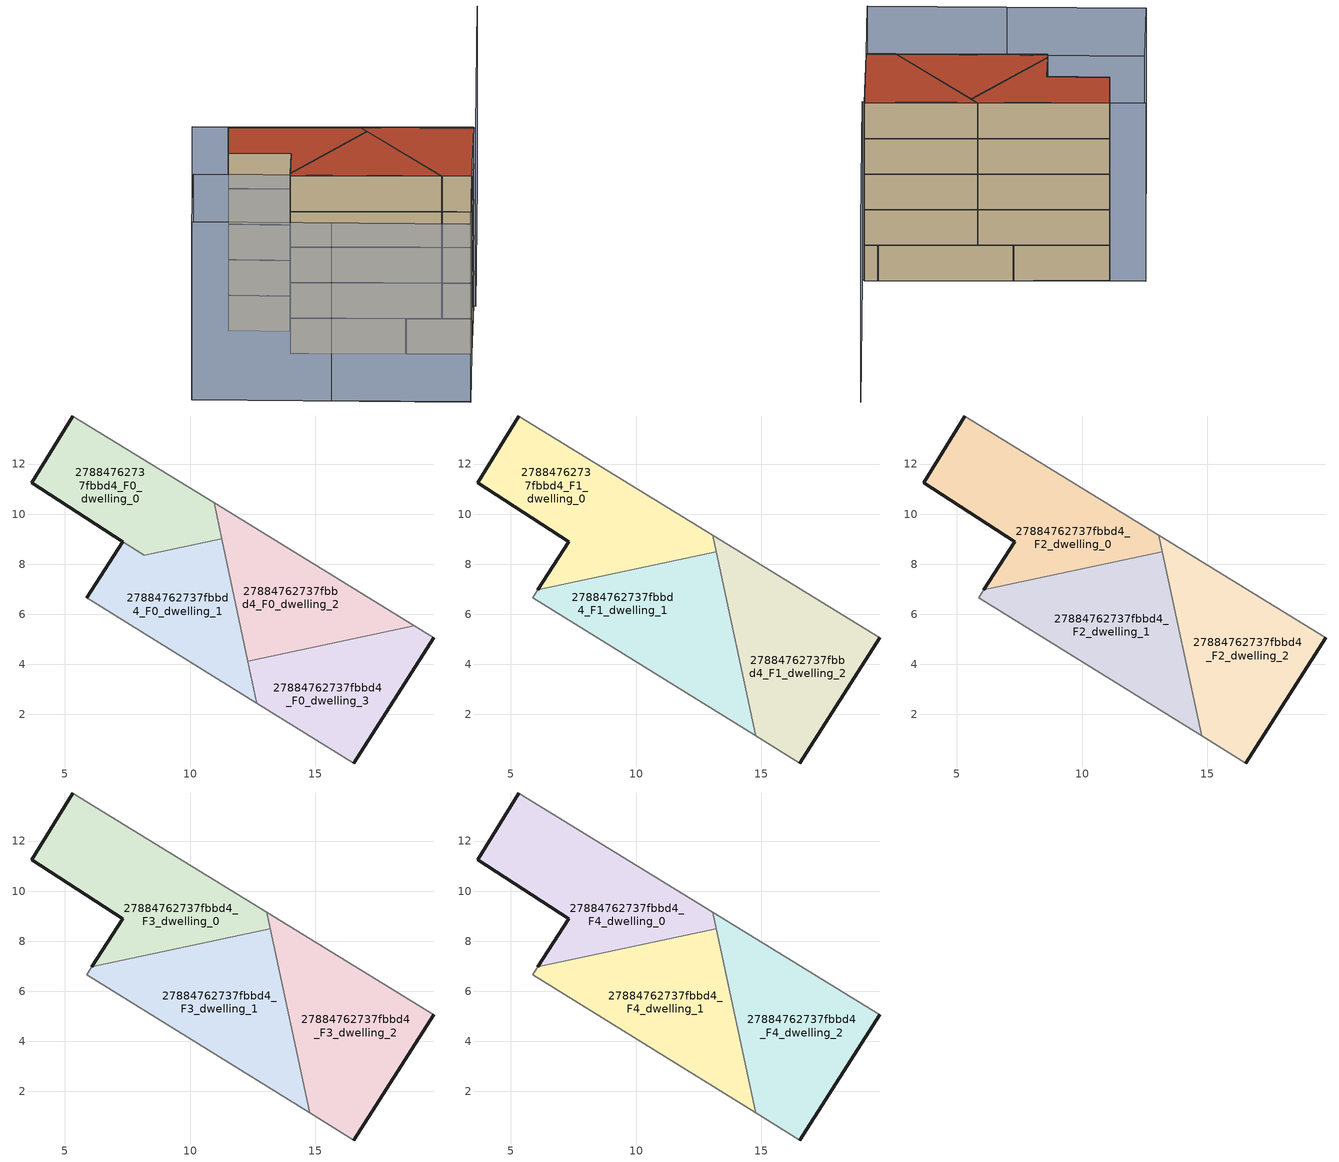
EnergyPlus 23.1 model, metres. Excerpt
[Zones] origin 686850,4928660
27884762737fbbd4_F0_dwelling_0
 floor ground (EU_floor_Construction): 11.27,9.01 10.96,10.45 5.31,13.92 3.67,11.26 8.18,8.35 z0
 wall outside (EU_wall_Construction): 7.32,8.9 3.67,11.26 5.31,13.92 z0:3
 wall adiabatic (EU_wall_Construction): 5.31,13.92 10.96,10.45 z0:3
 wall to 27884762737fbbd4_F0_dwelling_2 (EU_wall_Construction): 10.96,10.45 11.27,9.01 z0:3
 wall to 27884762737fbbd4_F0_dwelling_1 (EU_wall_Construction): 11.27,9.01 8.18,8.35 / 8.17,8.35 7.32,8.9 z0:3
27884762737fbbd4_F0_dwelling_1
 floor ground (EU_floor_Construction): 12.67,2.46 11.27,9.01 8.17,8.35 7.32,8.9 5.87,6.67 z0
 wall outside (EU_wall_Construction): 5.87,6.67 7.32,8.9 z0:3
 wall adiabatic (EU_wall_Construction): 12.67,2.46 5.87,6.67 z0:3
 wall to 27884762737fbbd4_F0_dwelling_3 (EU_wall_Construction): 12.31,4.12 12.67,2.46 z0:3
 wall to 27884762737fbbd4_F0_dwelling_2 (EU_wall_Construction): 11.27,9.01 12.31,4.12 z0:3
27884762737fbbd4_F0_dwelling_2
 floor ground (EU_floor_Construction): 18.96,5.54 10.96,10.45 12.31,4.12 z0
 wall to 27884762737fbbd4_F0_dwelling_3 (EU_wall_Construction): 18.96,5.54 12.31,4.12 z0:3
 wall adiabatic (EU_wall_Construction): 10.96,10.45 18.96,5.54 z0:3
 ceiling adiabatic (EU_roof_Construction): 13.21,8.49 14.06,4.49 12.31,4.12 11.46,8.12 z3
27884762737fbbd4_F0_dwelling_3
 floor ground (EU_floor_Construction): 16.53,0.06 19.74,5.06 18.96,5.54 12.31,4.12 12.67,2.46 z0
 wall outside (EU_wall_Construction): 19.74,5.06 16.53,0.06 z0:3
 wall adiabatic (EU_wall_Construction): 18.96,5.54 19.74,5.06 / 16.53,0.06 12.67,2.46 z0:3
27884762737fbbd4_F1_dwelling_0
 floor to 27884762737fbbd4_F0_dwelling_0 (EU_floor_Construction): 11.27,9.01 10.96,10.45 5.31,13.92 3.67,11.26 8.17,8.35 z3
 floor to 27884762737fbbd4_F0_dwelling_1 (EU_floor_Construction): 11.46,8.12 11.27,9.01 8.17,8.35 7.32,8.9 6.06,6.97 z3
 floor to 27884762737fbbd4_F0_dwelling_2 (EU_floor_Construction): 13.21,8.49 13.07,9.16 10.96,10.45 11.46,8.12 z3
 wall outside (EU_wall_Construction): 6.06,6.97 7.32,8.9 3.67,11.26 5.31,13.92 z3:6
 wall adiabatic (EU_wall_Construction): 5.31,13.92 13.07,9.16 z3:6
 wall to 27884762737fbbd4_F1_dwelling_1 (EU_wall_Construction): 13.21,8.5 6.06,6.97 z3:6
 wall to 27884762737fbbd4_F1_dwelling_2 (EU_wall_Construction): 13.07,9.16 13.21,8.5 z3:6
27884762737fbbd4_F1_dwelling_1
 floor to 27884762737fbbd4_F0_dwelling_1 (EU_floor_Construction): 12.66,2.46 11.46,8.12 6.06,6.97 5.87,6.67 z3
 floor adiabatic (EU_floor_Construction): 14.06,4.49 13.21,8.49 11.46,8.12 12.31,4.12 z3
 floor to 27884762737fbbd4_F0_dwelling_3 (EU_floor_Construction): 14.78,1.15 14.06,4.49 12.31,4.12 12.66,2.46 z3
 wall adiabatic (EU_wall_Construction): 14.78,1.15 5.87,6.67 6.06,6.97 z3:6
 wall to 27884762737fbbd4_F1_dwelling_2 (EU_wall_Construction): 13.21,8.49 14.78,1.15 z3:6
27884762737fbbd4_F1_dwelling_2
 floor to 27884762737fbbd4_F0_dwelling_2 (EU_floor_Construction): 18.96,5.54 13.07,9.16 14.06,4.49 z3
 floor to 27884762737fbbd4_F0_dwelling_3 (EU_floor_Construction): 16.53,0.06 19.74,5.06 18.96,5.54 14.06,4.49 14.78,1.15 z3
 wall outside (EU_wall_Construction): 19.74,5.06 16.53,0.06 z3:6
 wall adiabatic (EU_wall_Construction): 13.07,9.16 19.74,5.06 / 16.53,0.06 14.78,1.15 z3:6
27884762737fbbd4_F2_dwelling_0
 floor to 27884762737fbbd4_F1_dwelling_0 (EU_floor_Construction): 13.21,8.5 13.07,9.16 5.31,13.92 3.67,11.26 7.32,8.9 6.06,6.97 z6
 wall outside (EU_wall_Construction): 6.06,6.97 7.32,8.9 3.67,11.26 5.31,13.92 z6:9
 wall adiabatic (EU_wall_Construction): 5.31,13.92 13.07,9.16 z6:9
 wall to 27884762737fbbd4_F2_dwelling_1 (EU_wall_Construction): 13.21,8.5 6.06,6.97 z6:9
 wall to 27884762737fbbd4_F2_dwelling_2 (EU_wall_Construction): 13.07,9.16 13.21,8.5 z6:9
27884762737fbbd4_F2_dwelling_1
 floor to 27884762737fbbd4_F1_dwelling_1 (EU_floor_Construction): 14.78,1.15 13.21,8.5 6.06,6.97 5.87,6.67 z6
 wall adiabatic (EU_wall_Construction): 14.78,1.15 5.87,6.67 6.06,6.97 z6:9
 wall to 27884762737fbbd4_F2_dwelling_2 (EU_wall_Construction): 13.21,8.49 14.78,1.15 z6:9
27884762737fbbd4_F2_dwelling_2
 floor to 27884762737fbbd4_F1_dwelling_2 (EU_floor_Construction): 16.53,0.06 19.74,5.06 13.07,9.16 14.78,1.15 z6
 wall outside (EU_wall_Construction): 19.74,5.06 16.53,0.06 z6:9
 wall adiabatic (EU_wall_Construction): 13.07,9.16 19.74,5.06 / 16.53,0.06 14.78,1.15 z6:9
27884762737fbbd4_F3_dwelling_0
 floor to 27884762737fbbd4_F2_dwelling_0 (EU_floor_Construction): 13.21,8.5 13.07,9.16 5.31,13.92 3.67,11.26 7.32,8.9 6.06,6.97 z9
 wall outside (EU_wall_Construction): 6.06,6.97 7.32,8.9 3.67,11.26 5.31,13.92 z9:12
 wall adiabatic (EU_wall_Construction): 5.31,13.92 13.07,9.16 z9:12
 wall to 27884762737fbbd4_F3_dwelling_1 (EU_wall_Construction): 13.21,8.5 6.06,6.97 z9:12
 wall to 27884762737fbbd4_F3_dwelling_2 (EU_wall_Construction): 13.07,9.16 13.21,8.5 z9:12
27884762737fbbd4_F3_dwelling_1
 floor to 27884762737fbbd4_F2_dwelling_1 (EU_floor_Construction): 14.78,1.15 13.21,8.5 6.06,6.97 5.87,6.67 z9
 wall adiabatic (EU_wall_Construction): 14.78,1.15 5.87,6.67 6.06,6.97 z9:12
 wall to 27884762737fbbd4_F3_dwelling_2 (EU_wall_Construction): 13.21,8.49 14.78,1.15 z9:12
27884762737fbbd4_F3_dwelling_2
 floor to 27884762737fbbd4_F2_dwelling_2 (EU_floor_Construction): 16.53,0.06 19.74,5.06 13.07,9.16 14.78,1.15 z9
 wall outside (EU_wall_Construction): 19.74,5.06 16.53,0.06 z9:12
 wall adiabatic (EU_wall_Construction): 13.07,9.16 19.74,5.06 / 16.53,0.06 14.78,1.15 z9:12
27884762737fbbd4_F4_dwelling_0
 floor to 27884762737fbbd4_F3_dwelling_0 (EU_floor_Construction): 13.21,8.5 13.07,9.16 5.31,13.92 3.67,11.26 7.32,8.9 6.06,6.97 z12
 wall outside (EU_wall_Construction): 6.06,6.97 7.32,8.9 3.67,11.26 5.31,13.92 z12:15
 wall adiabatic (EU_wall_Construction): 5.31,13.92 13.07,9.16 z12:15
 wall to 27884762737fbbd4_F4_dwelling_1 (EU_wall_Construction): 13.21,8.5 6.06,6.97 z12:15
 wall to 27884762737fbbd4_F4_dwelling_2 (EU_wall_Construction): 13.07,9.16 13.21,8.5 z12:15
 roof outside (EU_roof_Construction): 13.07,9.16 13.21,8.5 6.06,6.97 7.32,8.9 3.67,11.26 5.31,13.92 z15
27884762737fbbd4_F4_dwelling_1
 floor to 27884762737fbbd4_F3_dwelling_1 (EU_floor_Construction): 14.78,1.15 13.21,8.5 6.06,6.97 5.87,6.67 z12
 wall adiabatic (EU_wall_Construction): 14.78,1.15 5.87,6.67 6.06,6.97 z12:15
 wall to 27884762737fbbd4_F4_dwelling_2 (EU_wall_Construction): 13.21,8.49 14.78,1.15 z12:15
 roof outside (EU_roof_Construction): 13.21,8.5 14.78,1.15 5.87,6.67 6.06,6.97 z15
27884762737fbbd4_F4_dwelling_2
 floor to 27884762737fbbd4_F3_dwelling_2 (EU_floor_Construction): 16.53,0.06 19.74,5.06 13.07,9.16 14.78,1.15 z12
 wall outside (EU_wall_Construction): 19.74,5.06 16.53,0.06 z12:15
 wall adiabatic (EU_wall_Construction): 13.07,9.16 19.74,5.06 / 16.53,0.06 14.78,1.15 z12:15
 roof outside (EU_roof_Construction): 19.74,5.06 16.53,0.06 14.78,1.15 13.07,9.16 z15
shading: -2.83,5.54 13.43,-4.78 / 27.6,17.33 19.79,4.85 / 19.79,4.85 3.2,15.24 / 13.45,-4.79 -2.81,5.53 / -2.81,5.53 0.27,10.38 / 0.27,10.38 16.53,0.06 / 16.53,0.06 13.45,-4.79 z0:15
[Building]
EU S2 Campaign: North Axis=0; Terrain=City; Solar Distribution=FullExterior
[Site:Location]
Bologna: Latitude=44.5; Longitude=11.25; Time Zone=1; Elevation=37
[SizingPeriod:WeatherFileDays]
AnnualSizingPeriod: Begin Month=1; Begin Day of Month=1; End Month=12; End Day of Month=31; Day of Week for Start Day=Monday; Use Weather File Daylight Saving Period=No; Use Weather File Rain and Snow Indicators=No
[MATERIAL]
EU_InternalMass_Material: Roughness=MediumRough; Thickness=0.1; Conductivity=1; Density=1800; Specific Heat=900; Thermal Absorptance=0.9; Solar Absorptance=0.7; Visible Absorptance=0.7
[MATERIAL:NOMASS] Roughness=MediumRough; Thermal Absorptance=0.9; Solar Absorptance=0.7; Visible Absorptance=0.7
Name | Thermal Resistance
EU_wall_NoMass | 0.905828
EU_roof_NoMass | 0.37593
EU_floor_NoMass | 0.67114
[CONSTRUCTION]
EU_wall_Construction: EU_wall_NoMass
EU_roof_Construction: EU_roof_NoMass
EU_floor_Construction: EU_floor_NoMass
EU_InternalMass_Construction: EU_InternalMass_Material
[ZONE] Type=1; Multiplier=1; Ceiling Height=autocalculate; Floor Area=autocalculate; Part of Total Floor Area=Yes
Name | Volume
27884762737fbbd4_F0_dwelling_0 | 64.4143
27884762737fbbd4_F1_dwelling_0; 27884762737fbbd4_F2_dwelling_0; 27884762737fbbd4_F3_dwelling_0; 27884762737fbbd4_F4_dwelling_0 | 87.9785
27884762737fbbd4_F0_dwelling_1 | 67.5439
27884762737fbbd4_F1_dwelling_1; 27884762737fbbd4_F2_dwelling_1; 27884762737fbbd4_F3_dwelling_1; 27884762737fbbd4_F4_dwelling_1 | 87.9851
27884762737fbbd4_F0_dwelling_2 | 65.9839
27884762737fbbd4_F1_dwelling_2; 27884762737fbbd4_F2_dwelling_2; 27884762737fbbd4_F3_dwelling_2; 27884762737fbbd4_F4_dwelling_2 | 87.9939
27884762737fbbd4_F0_dwelling_3 | 65.9956
[INTERNALMASS] Construction=EU_InternalMass_Construction
Name | Zone or ZoneList | Surface Area
27884762737fbbd4_F0_dwelling_0_EU_InternalMass | 27884762737fbbd4_F0_dwelling_0 | 21.4807
27884762737fbbd4_F0_dwelling_1_EU_InternalMass | 27884762737fbbd4_F0_dwelling_1 | 22.5156
27884762737fbbd4_F0_dwelling_2_EU_InternalMass | 27884762737fbbd4_F0_dwelling_2 | 21.997
27884762737fbbd4_F0_dwelling_3_EU_InternalMass | 27884762737fbbd4_F0_dwelling_3 | 22.0001
27884762737fbbd4_F1_dwelling_0_EU_InternalMass | 27884762737fbbd4_F1_dwelling_0 | 29.3292
27884762737fbbd4_F1_dwelling_1_EU_InternalMass | 27884762737fbbd4_F1_dwelling_1 | 29.3294
27884762737fbbd4_F1_dwelling_2_EU_InternalMass | 27884762737fbbd4_F1_dwelling_2 | 29.3314
27884762737fbbd4_F2_dwelling_0_EU_InternalMass | 27884762737fbbd4_F2_dwelling_0 | 29.3292
27884762737fbbd4_F2_dwelling_1_EU_InternalMass | 27884762737fbbd4_F2_dwelling_1 | 29.3294
27884762737fbbd4_F2_dwelling_2_EU_InternalMass | 27884762737fbbd4_F2_dwelling_2 | 29.3314
27884762737fbbd4_F3_dwelling_0_EU_InternalMass | 27884762737fbbd4_F3_dwelling_0 | 29.3292
27884762737fbbd4_F3_dwelling_1_EU_InternalMass | 27884762737fbbd4_F3_dwelling_1 | 29.3294
27884762737fbbd4_F3_dwelling_2_EU_InternalMass | 27884762737fbbd4_F3_dwelling_2 | 29.3314
27884762737fbbd4_F4_dwelling_0_EU_InternalMass | 27884762737fbbd4_F4_dwelling_0 | 29.3292
27884762737fbbd4_F4_dwelling_1_EU_InternalMass | 27884762737fbbd4_F4_dwelling_1 | 29.3294
27884762737fbbd4_F4_dwelling_2_EU_InternalMass | 27884762737fbbd4_F4_dwelling_2 | 29.3314
[OTHEREQUIPMENT] Fuel Type=Electricity; Design Level Calculation Method=Watts/Area; Power per Zone Floor Area=1; Fraction Latent=0; Fraction Radiant=0; Fraction Lost=0; Carbon Dioxide Generation Rate=0; EndUse Subcategory=EU_Step8_InternalGains
Name | Zone or ZoneList or Space or SpaceList | Schedule
EU_Step8_InternalGain_27884762737fbbd4_F0_dwelling_0_f000 | 27884762737fbbd4_F0_dwelling_0 | EU_Step8_GainSchedule_27884762737fbbd4_F0_dwelling_0_f000
EU_Step8_InternalGain_27884762737fbbd4_F0_dwelling_1_f000 | 27884762737fbbd4_F0_dwelling_1 | EU_Step8_GainSchedule_27884762737fbbd4_F0_dwelling_1_f000
EU_Step8_InternalGain_27884762737fbbd4_F0_dwelling_2_f000 | 27884762737fbbd4_F0_dwelling_2 | EU_Step8_GainSchedule_27884762737fbbd4_F0_dwelling_2_f000
EU_Step8_InternalGain_27884762737fbbd4_F0_dwelling_3_f000 | 27884762737fbbd4_F0_dwelling_3 | EU_Step8_GainSchedule_27884762737fbbd4_F0_dwelling_3_f000
EU_Step8_InternalGain_27884762737fbbd4_F1_dwelling_0_f000 | 27884762737fbbd4_F1_dwelling_0 | EU_Step8_GainSchedule_27884762737fbbd4_F1_dwelling_0_f000
EU_Step8_InternalGain_27884762737fbbd4_F1_dwelling_1_f000 | 27884762737fbbd4_F1_dwelling_1 | EU_Step8_GainSchedule_27884762737fbbd4_F1_dwelling_1_f000
EU_Step8_InternalGain_27884762737fbbd4_F1_dwelling_2_f000 | 27884762737fbbd4_F1_dwelling_2 | EU_Step8_GainSchedule_27884762737fbbd4_F1_dwelling_2_f000
EU_Step8_InternalGain_27884762737fbbd4_F2_dwelling_0_f000 | 27884762737fbbd4_F2_dwelling_0 | EU_Step8_GainSchedule_27884762737fbbd4_F2_dwelling_0_f000
EU_Step8_InternalGain_27884762737fbbd4_F2_dwelling_1_f000 | 27884762737fbbd4_F2_dwelling_1 | EU_Step8_GainSchedule_27884762737fbbd4_F2_dwelling_1_f000
EU_Step8_InternalGain_27884762737fbbd4_F2_dwelling_2_f000 | 27884762737fbbd4_F2_dwelling_2 | EU_Step8_GainSchedule_27884762737fbbd4_F2_dwelling_2_f000
EU_Step8_InternalGain_27884762737fbbd4_F3_dwelling_0_f000 | 27884762737fbbd4_F3_dwelling_0 | EU_Step8_GainSchedule_27884762737fbbd4_F3_dwelling_0_f000
EU_Step8_InternalGain_27884762737fbbd4_F3_dwelling_1_f000 | 27884762737fbbd4_F3_dwelling_1 | EU_Step8_GainSchedule_27884762737fbbd4_F3_dwelling_1_f000
EU_Step8_InternalGain_27884762737fbbd4_F3_dwelling_2_f000 | 27884762737fbbd4_F3_dwelling_2 | EU_Step8_GainSchedule_27884762737fbbd4_F3_dwelling_2_f000
EU_Step8_InternalGain_27884762737fbbd4_F4_dwelling_0_f000 | 27884762737fbbd4_F4_dwelling_0 | EU_Step8_GainSchedule_27884762737fbbd4_F4_dwelling_0_f000
EU_Step8_InternalGain_27884762737fbbd4_F4_dwelling_1_f000 | 27884762737fbbd4_F4_dwelling_1 | EU_Step8_GainSchedule_27884762737fbbd4_F4_dwelling_1_f000
EU_Step8_InternalGain_27884762737fbbd4_F4_dwelling_2_f000 | 27884762737fbbd4_F4_dwelling_2 | EU_Step8_GainSchedule_27884762737fbbd4_F4_dwelling_2_f000
[ZONEVENTILATION:DESIGNFLOWRATE] Schedule=EU_AlwaysOn; Design Flow Rate Calculation Method=AirChanges/Hour; Air Changes per Hour=0.73129; Ventilation Type=Natural; Fan Pressure Rise=0; Fan Total Efficiency=1; Constant Term Coefficient=1; Temperature Term Coefficient=0; Velocity Term Coefficient=0; Velocity Squared Term Coefficient=0; Minimum Indoor Temperature=-100; Maximum Indoor Temperature=100; Delta Temperature=-100; Minimum Outdoor Temperature=-100; Maximum Outdoor Temperature=100; Maximum Wind Speed=40
Name | Zone or ZoneList or Space or SpaceList
EU_ConstantAir_27884762737fbbd4_F0_dwelling_0 | 27884762737fbbd4_F0_dwelling_0
EU_ConstantAir_27884762737fbbd4_F0_dwelling_1 | 27884762737fbbd4_F0_dwelling_1
EU_ConstantAir_27884762737fbbd4_F0_dwelling_2 | 27884762737fbbd4_F0_dwelling_2
EU_ConstantAir_27884762737fbbd4_F0_dwelling_3 | 27884762737fbbd4_F0_dwelling_3
EU_ConstantAir_27884762737fbbd4_F1_dwelling_0 | 27884762737fbbd4_F1_dwelling_0
EU_ConstantAir_27884762737fbbd4_F1_dwelling_1 | 27884762737fbbd4_F1_dwelling_1
EU_ConstantAir_27884762737fbbd4_F1_dwelling_2 | 27884762737fbbd4_F1_dwelling_2
EU_ConstantAir_27884762737fbbd4_F2_dwelling_0 | 27884762737fbbd4_F2_dwelling_0
EU_ConstantAir_27884762737fbbd4_F2_dwelling_1 | 27884762737fbbd4_F2_dwelling_1
EU_ConstantAir_27884762737fbbd4_F2_dwelling_2 | 27884762737fbbd4_F2_dwelling_2
EU_ConstantAir_27884762737fbbd4_F3_dwelling_0 | 27884762737fbbd4_F3_dwelling_0
EU_ConstantAir_27884762737fbbd4_F3_dwelling_1 | 27884762737fbbd4_F3_dwelling_1
EU_ConstantAir_27884762737fbbd4_F3_dwelling_2 | 27884762737fbbd4_F3_dwelling_2
EU_ConstantAir_27884762737fbbd4_F4_dwelling_0 | 27884762737fbbd4_F4_dwelling_0
EU_ConstantAir_27884762737fbbd4_F4_dwelling_1 | 27884762737fbbd4_F4_dwelling_1
EU_ConstantAir_27884762737fbbd4_F4_dwelling_2 | 27884762737fbbd4_F4_dwelling_2
[HVACTEMPLATE:THERMOSTAT] Constant Heating Setpoint=20; Constant Cooling Setpoint=50
EU_HeatOnly_27884762737fbbd4_F0_dwelling_0; EU_HeatOnly_27884762737fbbd4_F0_dwelling_1; EU_HeatOnly_27884762737fbbd4_F0_dwelling_2; EU_HeatOnly_27884762737fbbd4_F0_dwelling_3; EU_HeatOnly_27884762737fbbd4_F1_dwelling_0; EU_HeatOnly_27884762737fbbd4_F1_dwelling_1; EU_HeatOnly_27884762737fbbd4_F1_dwelling_2; EU_HeatOnly_27884762737fbbd4_F2_dwelling_0; EU_HeatOnly_27884762737fbbd4_F2_dwelling_1; EU_HeatOnly_27884762737fbbd4_F2_dwelling_2; EU_HeatOnly_27884762737fbbd4_F3_dwelling_0; EU_HeatOnly_27884762737fbbd4_F3_dwelling_1; EU_HeatOnly_27884762737fbbd4_F3_dwelling_2; EU_HeatOnly_27884762737fbbd4_F4_dwelling_0; EU_HeatOnly_27884762737fbbd4_F4_dwelling_1; EU_HeatOnly_27884762737fbbd4_F4_dwelling_2
[HVACTEMPLATE:ZONE:IDEALLOADSAIRSYSTEM] System Availability Schedule=EU_AlwaysOn; Maximum Heating Supply Air Temperature=50; Minimum Cooling Supply Air Temperature=13; Maximum Heating Supply Air Humidity Ratio=0.0156; Minimum Cooling Supply Air Humidity Ratio=0.0077; Heating Limit=NoLimit; Cooling Limit=NoLimit; Heating Availability Schedule=EU_AlwaysOn; Cooling Availability Schedule=EU_CoolingOff; Dehumidification Control Type=ConstantSensibleHeatRatio; Cooling Sensible Heat Ratio=0.7; Dehumidification Setpoint=60; Humidification Control Type=None; Humidification Setpoint=30; Outdoor Air Method=None; Outdoor Air Flow Rate per Person=0.00944; Outdoor Air Flow Rate per Zone Floor Area=0; Outdoor Air Flow Rate per Zone=0; Demand Controlled Ventilation Type=None; Outdoor Air Economizer Type=NoEconomizer; Heat Recovery Type=None; Sensible Heat Recovery Effectiveness=0.7; Latent Heat Recovery Effectiveness=0.65
Name | Template Thermostat
27884762737fbbd4_F0_dwelling_0 | EU_HeatOnly_27884762737fbbd4_F0_dwelling_0
27884762737fbbd4_F0_dwelling_1 | EU_HeatOnly_27884762737fbbd4_F0_dwelling_1
27884762737fbbd4_F0_dwelling_2 | EU_HeatOnly_27884762737fbbd4_F0_dwelling_2
27884762737fbbd4_F0_dwelling_3 | EU_HeatOnly_27884762737fbbd4_F0_dwelling_3
27884762737fbbd4_F1_dwelling_0 | EU_HeatOnly_27884762737fbbd4_F1_dwelling_0
27884762737fbbd4_F1_dwelling_1 | EU_HeatOnly_27884762737fbbd4_F1_dwelling_1
27884762737fbbd4_F1_dwelling_2 | EU_HeatOnly_27884762737fbbd4_F1_dwelling_2
27884762737fbbd4_F2_dwelling_0 | EU_HeatOnly_27884762737fbbd4_F2_dwelling_0
27884762737fbbd4_F2_dwelling_1 | EU_HeatOnly_27884762737fbbd4_F2_dwelling_1
27884762737fbbd4_F2_dwelling_2 | EU_HeatOnly_27884762737fbbd4_F2_dwelling_2
27884762737fbbd4_F3_dwelling_0 | EU_HeatOnly_27884762737fbbd4_F3_dwelling_0
27884762737fbbd4_F3_dwelling_1 | EU_HeatOnly_27884762737fbbd4_F3_dwelling_1
27884762737fbbd4_F3_dwelling_2 | EU_HeatOnly_27884762737fbbd4_F3_dwelling_2
27884762737fbbd4_F4_dwelling_0 | EU_HeatOnly_27884762737fbbd4_F4_dwelling_0
27884762737fbbd4_F4_dwelling_1 | EU_HeatOnly_27884762737fbbd4_F4_dwelling_1
27884762737fbbd4_F4_dwelling_2 | EU_HeatOnly_27884762737fbbd4_F4_dwelling_2
[SIZING:ZONE] Zone Cooling Design Supply Air Temperature Input Method=SupplyAirTemperature; Zone Cooling Design Supply Air Temperature=13; Zone Heating Design Supply Air Temperature Input Method=SupplyAirTemperature; Zone Heating Design Supply Air Temperature=50; Zone Cooling Design Supply Air Humidity Ratio=0.008; Zone Heating Design Supply Air Humidity Ratio=0.008; Cooling Design Air Flow Method=DesignDay; Cooling Design Air Flow Rate=0; Cooling Minimum Air Flow per Zone Floor Area=0.000762; Cooling Minimum Air Flow=0; Cooling Minimum Air Flow Fraction=0.2; Heating Design Air Flow Method=DesignDay; Heating Design Air Flow Rate=0; Heating Maximum Air Flow per Zone Floor Area=0.002032; Heating Maximum Air Flow=0.141576; Heating Maximum Air Flow Fraction=0.3; Account for Dedicated Outdoor Air System=No; Dedicated Outdoor Air System Control Strategy=NeutralSupplyAir; Dedicated Outdoor Air Low Setpoint Temperature for Design=autosize; Dedicated Outdoor Air High Setpoint Temperature for Design=autosize; Zone Load Sizing Method=Sensible Load Only No Latent Load; Zone Latent Cooling Design Supply Air Humidity Ratio Input Method=HumidityRatioDifference; Zone Cooling Design Supply Air Humidity Ratio Difference=0.005; Zone Latent Heating Design Supply Air Humidity Ratio Input Method=HumidityRatioDifference; Zone Humidification Design Supply Air Humidity Ratio Difference=0.005
27884762737fbbd4_F0_dwelling_0; 27884762737fbbd4_F0_dwelling_1; 27884762737fbbd4_F0_dwelling_2; 27884762737fbbd4_F0_dwelling_3; 27884762737fbbd4_F1_dwelling_0; 27884762737fbbd4_F1_dwelling_1; 27884762737fbbd4_F1_dwelling_2; 27884762737fbbd4_F2_dwelling_0; 27884762737fbbd4_F2_dwelling_1; 27884762737fbbd4_F2_dwelling_2; 27884762737fbbd4_F3_dwelling_0; 27884762737fbbd4_F3_dwelling_1; 27884762737fbbd4_F3_dwelling_2; 27884762737fbbd4_F4_dwelling_0; 27884762737fbbd4_F4_dwelling_1; 27884762737fbbd4_F4_dwelling_2
[SCHEDULE:CONSTANT]
Name | Hourly Value
EU_AlwaysOn | 1
EU_CoolingOff | 0
[SCHEDULE:FILE] Column Number=1; Rows to Skip at Top=0; Number of Hours of Data=8760; Column Separator=Comma; Interpolate to Timestep=No; Minutes per Item=60; Adjust Schedule for Daylight Savings=Yes
Name | File
EU_Step8_GainSchedule_27884762737fbbd4_F0_dwelling_0_f000 | ../../schedules/27884762737fbbd4/27884762737fbbd4_F0_dwelling_0_f000_gain.csv
EU_Step8_GainSchedule_27884762737fbbd4_F0_dwelling_1_f000 | ../../schedules/27884762737fbbd4/27884762737fbbd4_F0_dwelling_1_f000_gain.csv
EU_Step8_GainSchedule_27884762737fbbd4_F0_dwelling_2_f000 | ../../schedules/27884762737fbbd4/27884762737fbbd4_F0_dwelling_2_f000_gain.csv
EU_Step8_GainSchedule_27884762737fbbd4_F0_dwelling_3_f000 | ../../schedules/27884762737fbbd4/27884762737fbbd4_F0_dwelling_3_f000_gain.csv
EU_Step8_GainSchedule_27884762737fbbd4_F1_dwelling_0_f000 | ../../schedules/27884762737fbbd4/27884762737fbbd4_F1_dwelling_0_f000_gain.csv
EU_Step8_GainSchedule_27884762737fbbd4_F1_dwelling_1_f000 | ../../schedules/27884762737fbbd4/27884762737fbbd4_F1_dwelling_1_f000_gain.csv
EU_Step8_GainSchedule_27884762737fbbd4_F1_dwelling_2_f000 | ../../schedules/27884762737fbbd4/27884762737fbbd4_F1_dwelling_2_f000_gain.csv
EU_Step8_GainSchedule_27884762737fbbd4_F2_dwelling_0_f000 | ../../schedules/27884762737fbbd4/27884762737fbbd4_F2_dwelling_0_f000_gain.csv
EU_Step8_GainSchedule_27884762737fbbd4_F2_dwelling_1_f000 | ../../schedules/27884762737fbbd4/27884762737fbbd4_F2_dwelling_1_f000_gain.csv
EU_Step8_GainSchedule_27884762737fbbd4_F2_dwelling_2_f000 | ../../schedules/27884762737fbbd4/27884762737fbbd4_F2_dwelling_2_f000_gain.csv
EU_Step8_GainSchedule_27884762737fbbd4_F3_dwelling_0_f000 | ../../schedules/27884762737fbbd4/27884762737fbbd4_F3_dwelling_0_f000_gain.csv
EU_Step8_GainSchedule_27884762737fbbd4_F3_dwelling_1_f000 | ../../schedules/27884762737fbbd4/27884762737fbbd4_F3_dwelling_1_f000_gain.csv
EU_Step8_GainSchedule_27884762737fbbd4_F3_dwelling_2_f000 | ../../schedules/27884762737fbbd4/27884762737fbbd4_F3_dwelling_2_f000_gain.csv
EU_Step8_GainSchedule_27884762737fbbd4_F4_dwelling_0_f000 | ../../schedules/27884762737fbbd4/27884762737fbbd4_F4_dwelling_0_f000_gain.csv
EU_Step8_GainSchedule_27884762737fbbd4_F4_dwelling_1_f000 | ../../schedules/27884762737fbbd4/27884762737fbbd4_F4_dwelling_1_f000_gain.csv
EU_Step8_GainSchedule_27884762737fbbd4_F4_dwelling_2_f000 | ../../schedules/27884762737fbbd4/27884762737fbbd4_F4_dwelling_2_f000_gain.csv
